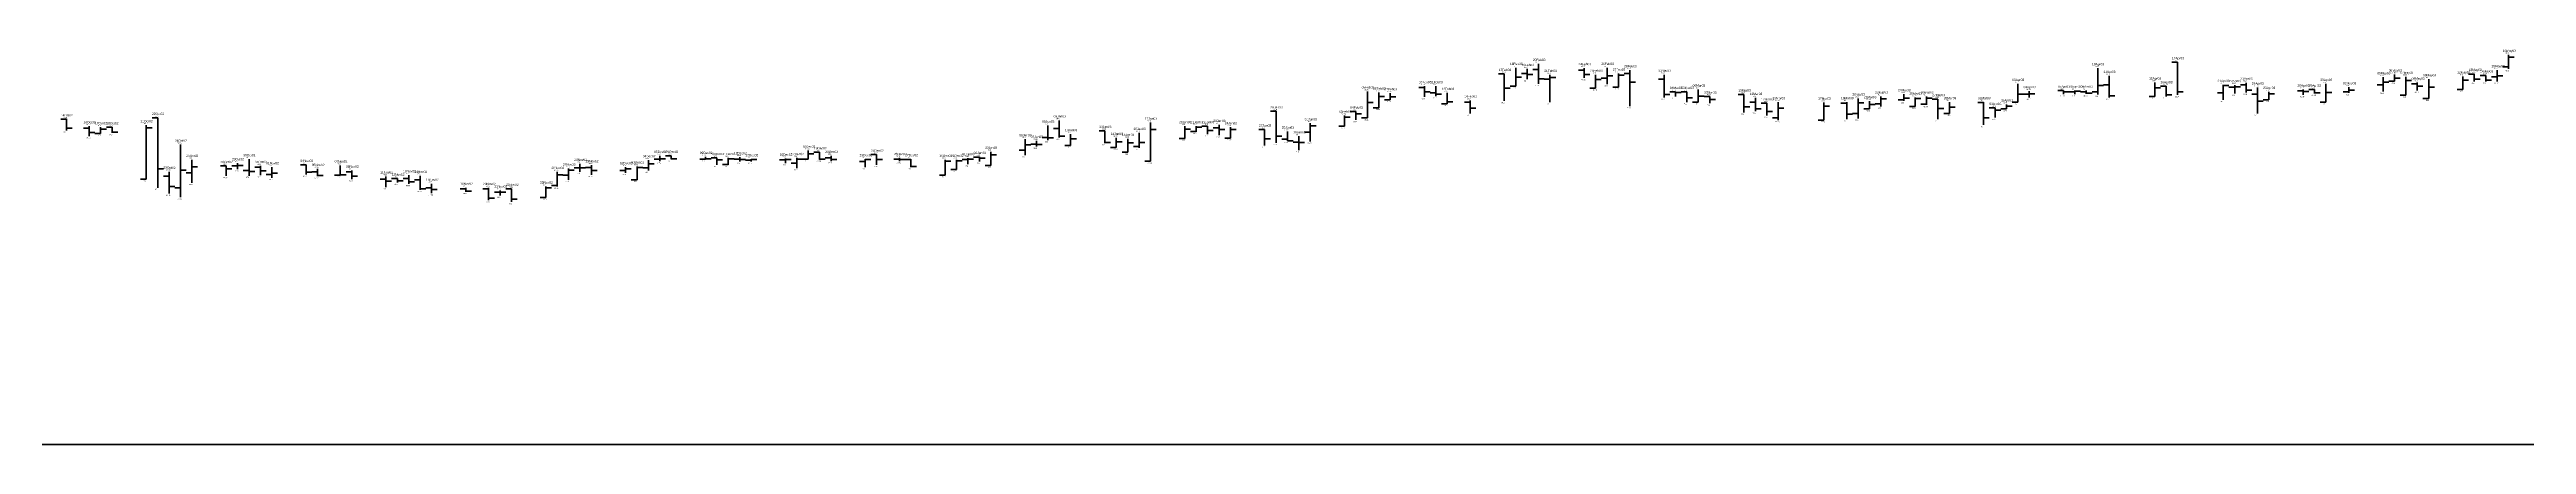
# Model space of a CAD drawing. Header units: inches. Extents: x 0 to 30000, y -20 to 2443.
# Drawn here: x 10368.5 to 10585.6, y 0 to 34.6 of the extents above; entities that cross this region are included whole.
import ezdxf

# ---------------------------------------------------------------- set-up
doc = ezdxf.new("R2010")
doc.units = ezdxf.units.IN
doc.header["$MEASUREMENT"] = 0
for name, color, linetype in [('axis', 7, 'Continuous'), ('DATE', 7, 'Continuous'), ('Graph', 7, 'Continuous'), ('Rate', 7, 'Continuous')]:
    doc.layers.add(name, color=color, linetype=linetype)
doc.styles.get("Standard").update_dxf_attribs({"font": 'arial.ttf'})

msp = doc.modelspace()

# ---------------------------------------------------------------- linework, layer by layer
at = {"layer": 'axis', "color": 7, "lineweight": 35}
msp.add_line((0, 0), (30000, 0), dxfattribs=at)
at = {"layer": 'Graph', "color": 3, "lineweight": 35}
for p, q in [((10497, 33), (10497, 31.4)), ((10505, 33), (10505, 31.575)), ((10548, 32.975), (10548, 30.65)), ((10583, 32.8), (10583, 31.81)), ((10584, 33.1), (10583.5, 33.1)), ((10584, 34.15), (10584, 32.9)), ((10584, 33.945), (10584.5, 33.945)), ((10484, 30.94), (10484, 28.605)), ((10485, 30.835), (10485, 29.51)), ((10485, 30.5), (10485.5, 30.5)), ((10486, 30.77), (10486, 30.2)), ((10486, 30.47), (10486.5, 30.47)), ((10491, 30.8), (10491, 29.85)), ((10497, 31.4), (10496.5, 31.4)), ((10497, 32.19), (10497.5, 32.19)), ((10500, 32), (10499.5, 32)), ((10500, 32.38), (10500, 30)), ((10500, 32.16), (10500.5, 32.16)), ((10504, 31.21), (10503.5, 31.21)), ((10504, 32.4), (10504, 31.21)), ((10504, 31.99), (10504.5, 31.99)), ((10505, 32.1), (10504.5, 32.1)), ((10505, 32.295), (10505.5, 32.295)), ((10506, 31.31), (10505.5, 31.31)), ((10506, 32.5), (10506, 31.31)), ((10506, 32.345), (10506.5, 32.345)), ((10513, 31.1), (10513, 30)), ((10513, 30.525), (10513.5, 30.525)), ((10529, 30.5), (10529, 29.6)), ((10531, 30.69), (10531, 30.1)), ((10532, 30.395), (10532, 29.6)), ((10533, 30.5), (10533, 29.745)), ((10541, 31.6), (10541, 30)), ((10541, 30.685), (10541.5, 30.685)), ((10542, 30.7), (10541.5, 30.7)), ((10542, 30.97), (10542, 30.41)), ((10542, 30.71), (10542.5, 30.71)), ((10546, 30.9), (10545.5, 30.9)), ((10546, 31), (10546, 30.7)), ((10546, 30.945), (10546.5, 30.945)), ((10548, 30.9), (10547.5, 30.9)), ((10548, 31.45), (10548.5, 31.45)), ((10553, 30.5), (10552.5, 30.5)), ((10553, 31.72), (10553, 30.5)), ((10553, 31.24), (10553.5, 31.24)), ((10559, 30.8), (10558.5, 30.8)), ((10559, 31.5), (10559, 30.2)), ((10559, 31.45), (10559.5, 31.45)), ((10560, 31.315), (10559.5, 31.315)), ((10560, 31.495), (10560, 30.75)), ((10560, 31.345), (10560.5, 31.345)), ((10563, 30.9), (10563, 30.2)), ((10563, 30.73), (10563.5, 30.73)), ((10568, 31.6), (10568, 30)), ((10568, 30.825), (10568.5, 30.825)), ((10570, 30.9), (10569.5, 30.9)), ((10570, 31.3), (10570, 30.8)), ((10570, 31.035), (10570.5, 31.035)), ((10573, 31.5), (10572.5, 31.5)), ((10573, 32.185), (10573, 30.92)), ((10573, 31.73), (10573.5, 31.73)), ((10574, 31.82), (10573.5, 31.82)), ((10574, 32.425), (10574, 31.82)), ((10574, 32.105), (10574.5, 32.105)), ((10575, 30.6), (10574.5, 30.6)), ((10575, 32.225), (10575, 30.6)), ((10575, 31.89), (10575.5, 31.89)), ((10577, 32), (10577, 30.3)), ((10577, 31.315), (10577.5, 31.315)), ((10580, 31.1), (10579.5, 31.1)), ((10580, 32.25), (10580, 31.1)), ((10580, 31.915), (10580.5, 31.915)), ((10583, 32.2), (10582.5, 32.2)), ((10583, 32.29), (10583.5, 32.29)), ((10482, 28.81), (10482, 27.9)), ((10482, 28.675), (10482.5, 28.675)), ((10484, 28.605), (10483.5, 28.605)), ((10484, 29.97), (10484.5, 29.97)), ((10485, 29.51), (10484.5, 29.51)), ((10486, 30.2), (10485.5, 30.2)), ((10491, 29.85), (10490.5, 29.85)), ((10491, 30.025), (10491.5, 30.025)), ((10513, 30), (10512.5, 30)), ((10520, 28.62), (10519.5, 28.62)), ((10520, 29.99), (10520, 28.415)), ((10520, 29.465), (10520.5, 29.465)), ((10524, 28.415), (10523.5, 28.415)), ((10524, 29.965), (10524, 28.415)), ((10524, 29.64), (10524.5, 29.64)), ((10527, 29), (10526.5, 29)), ((10527, 30.32), (10527, 28.55)), ((10527, 29.935), (10527.5, 29.935)), ((10528, 29.4), (10527.5, 29.4)), ((10528, 30.09), (10528, 29.4)), ((10528, 29.775), (10528.5, 29.775)), ((10529, 29.85), (10528.5, 29.85)), ((10529, 30.29), (10529.5, 30.29)), ((10531, 30.2), (10530.5, 30.2)), ((10531, 30.33), (10531.5, 30.33)), ((10532, 29.62), (10531.5, 29.62)), ((10532, 30.325), (10532.5, 30.325)), ((10533, 29.825), (10532.5, 29.825)), ((10533, 30.335), (10533.5, 30.335)), ((10535, 29.01), (10534.5, 29.01)), ((10535, 30), (10535, 29.01)), ((10535, 29.555), (10535.5, 29.555)), ((10540, 29.42), (10539.5, 29.42)), ((10540, 29.8), (10540, 29.4)), ((10540, 29.63), (10540.5, 29.63)), ((10541, 30), (10540.5, 30)), ((10563, 30.2), (10562.5, 30.2)), ((10568, 30), (10567.5, 30)), ((10577, 30.3), (10576.5, 30.3)), ((10373, 27.255), (10372.5, 27.255)), ((10373, 27.8), (10373, 27.25)), ((10373, 27.615), (10373.5, 27.615)), ((10377, 27.975), (10377, 23.255)), ((10377, 27.74), (10377.5, 27.74)), ((10380, 26.27), (10380, 21.655)), ((10454, 26.745), (10454, 25.35)), ((10454, 26.265), (10454.5, 26.265)), ((10458, 26.2), (10457.5, 26.2)), ((10458, 27.2), (10458, 26.2)), ((10458, 26.78), (10458.5, 26.78)), ((10462, 26.875), (10462, 26.02)), ((10462, 26.525), (10462.5, 26.525)), ((10463, 26.79), (10463, 25.6)), ((10463, 26.42), (10463.5, 26.42)), ((10464, 26.11), (10463.5, 26.11)), ((10464, 27.3), (10464, 26)), ((10464, 26.465), (10464.5, 26.465)), ((10465, 28.2), (10465, 24.81)), ((10465, 27.61), (10465.5, 27.61)), ((10468, 26.81), (10467.5, 26.81)), ((10468, 27.9), (10468, 26.81)), ((10468, 27.625), (10468.5, 27.625)), ((10469, 27.41), (10468.5, 27.41)), ((10469, 27.9), (10469, 27.4)), ((10469, 27.8), (10469.5, 27.8)), ((10472, 26.835), (10471.5, 26.835)), ((10472, 27.795), (10472, 26.835)), ((10472, 27.59), (10472.5, 27.59)), ((10479, 27.37), (10478.5, 27.37)), ((10479, 28.15), (10479, 26.535)), ((10479, 27.91), (10479.5, 27.91)), ((10482, 27.9), (10481.5, 27.9)), ((10380, 24.035), (10380.5, 24.035)), ((10381, 24.95), (10381, 22.925)), ((10381, 24.33), (10381.5, 24.33)), ((10385, 24.4), (10384.5, 24.4)), ((10385, 24.65), (10385, 24.125)), ((10385, 24.445), (10385.5, 24.445)), ((10388, 24.3), (10388, 23.36)), ((10394, 24.45), (10394, 23.6)), ((10413, 23.88), (10413, 22.59)), ((10414, 24.175), (10414, 23.2)), ((10414, 24.035), (10414.5, 24.035)), ((10419, 24), (10418.5, 24)), ((10419, 24.3), (10419, 23.8)), ((10419, 24.14), (10419.5, 24.14)), ((10420, 24.365), (10420, 23.2)), ((10420, 24.275), (10420.5, 24.275)), ((10421, 24.25), (10420.5, 24.25)), ((10421, 24.9), (10421, 24)), ((10421, 24.6), (10421.5, 24.6)), ((10422, 25), (10421.5, 25)), ((10422, 25.29), (10422, 24.82)), ((10422, 25.015), (10422.5, 25.015)), ((10426, 25.01), (10425.5, 25.01)), ((10426, 25.2), (10426, 25)), ((10426, 25.03), (10426.5, 25.03)), ((10428, 24.52), (10427.5, 24.52)), ((10428, 25.1), (10428, 24.5)), ((10428, 25.015), (10428.5, 25.015)), ((10430, 24.9), (10429.5, 24.9)), ((10430, 25), (10430, 24.8)), ((10430, 24.965), (10430.5, 24.965)), ((10433, 24.935), (10432.5, 24.935)), ((10433, 25.05), (10433, 24.65)), ((10433, 24.97), (10433.5, 24.97)), ((10434, 24.635), (10433.5, 24.635)), ((10434, 25.1), (10434, 24.22)), ((10434, 25), (10434.5, 25)), ((10435, 25), (10434.5, 25)), ((10435, 25.745), (10435, 25)), ((10435, 25.46), (10435.5, 25.46)), ((10440, 24.8), (10439.5, 24.8)), ((10440, 25), (10440, 24.3)), ((10440, 24.965), (10440.5, 24.965)), ((10447, 24.95), (10447, 23.6)), ((10447, 24.835), (10447.5, 24.835)), ((10448, 24.105), (10447.5, 24.105)), ((10448, 24.95), (10448, 24.105)), ((10448, 24.865), (10448.5, 24.865)), ((10449, 24.975), (10448.5, 24.975)), ((10449, 25.095), (10449, 24.55)), ((10449, 25), (10449.5, 25)), ((10451, 24.45), (10450.5, 24.45)), ((10451, 25.65), (10451, 24.45)), ((10451, 25.39), (10451.5, 25.39)), ((10454, 25.8), (10453.5, 25.8)), ((10462, 26.02), (10461.5, 26.02)), ((10463, 25.6), (10462.5, 25.6)), ((10465, 24.81), (10464.5, 24.81)), ((10377, 23.255), (10376.5, 23.255)), ((10380, 22.5), (10379.5, 22.5)), ((10381, 23.8), (10380.5, 23.8)), ((10388, 23.65), (10387.5, 23.65)), ((10388, 23.78), (10388.5, 23.78)), ((10394, 23.6), (10393.5, 23.6)), ((10394, 23.62), (10394.5, 23.62)), ((10408, 22.095), (10407.5, 22.095)), ((10408, 22.25), (10408, 21.8)), ((10408, 22.095), (10408.5, 22.095)), ((10412, 22.6), (10412, 21.645)), ((10412, 22.485), (10412.5, 22.485)), ((10413, 22.7), (10412.5, 22.7)), ((10413, 23.62), (10413.5, 23.62)), ((10414, 23.6), (10413.5, 23.6)), ((10420, 23.2), (10419.5, 23.2)), ((10447, 23.6), (10446.5, 23.6)), ((10412, 21.645), (10411.5, 21.645))]:
    msp.add_line(p, q, dxfattribs=at)
at = {"layer": 'Graph', "color": 1, "lineweight": 35}
for p, q in [((10498, 32.9), (10498, 32)), ((10499, 32.85), (10498.5, 32.85)), ((10499, 33.35), (10499, 31.6)), ((10503, 32.79), (10502.5, 32.79)), ((10503, 32.985), (10503, 32.11)), ((10507, 32.795), (10507, 29.64)), ((10555, 33.5), (10554.5, 33.5)), ((10555, 33.5), (10555, 30.63)), ((10489, 31.29), (10488.5, 31.29)), ((10489, 31.395), (10489, 30.45)), ((10489, 30.895), (10489.5, 30.895)), ((10490, 30.81), (10489.5, 30.81)), ((10490, 31.4), (10490, 30.52)), ((10490, 30.695), (10490.5, 30.695)), ((10496, 32.47), (10495.5, 32.47)), ((10496, 32.47), (10496, 30.1)), ((10496, 31.22), (10496.5, 31.22)), ((10498, 32.5), (10497.5, 32.5)), ((10498, 32.405), (10498.5, 32.405)), ((10499, 32.03), (10499.5, 32.03)), ((10503, 32.42), (10503.5, 32.42)), ((10507, 32.5), (10506.5, 32.5)), ((10507, 31.74), (10507.5, 31.74)), ((10510, 32), (10509.5, 32)), ((10510, 32.4), (10510, 30.4)), ((10510, 30.655), (10510.5, 30.655)), ((10511, 30.9), (10510.5, 30.9)), ((10511, 30.9), (10511, 30.5)), ((10511, 30.845), (10511.5, 30.845)), ((10512, 30.9), (10511.5, 30.9)), ((10512, 30.9), (10512, 30.005)), ((10514, 30.48), (10513.5, 30.48)), ((10514, 30.48), (10514, 29.9)), ((10517, 30.67), (10516.5, 30.67)), ((10517, 30.67), (10517, 29.1)), ((10545, 31), (10544.5, 31)), ((10545, 31), (10545, 30.705)), ((10545, 30.9), (10545.5, 30.9)), ((10547, 30.9), (10546.5, 30.9)), ((10547, 31), (10547, 30.71)), ((10547, 30.785), (10547.5, 30.785)), ((10549, 31.5), (10548.5, 31.5)), ((10549, 32.3), (10549, 30.4)), ((10549, 30.555), (10549.5, 30.555)), ((10554, 31.39), (10553.5, 31.39)), ((10554, 31.395), (10554, 30.5)), ((10554, 30.64), (10554.5, 30.64)), ((10555, 30.885), (10555.5, 30.885)), ((10561, 31.51), (10560.5, 31.51)), ((10561, 31.7), (10561, 30.825)), ((10561, 31.045), (10561.5, 31.045)), ((10562, 30.7), (10561.5, 30.7)), ((10562, 31.28), (10562, 29)), ((10566, 30.98), (10565.5, 30.98)), ((10566, 31.1), (10566, 30.63)), ((10566, 30.93), (10566.5, 30.93)), ((10567, 31.1), (10566.5, 31.1)), ((10567, 31.1), (10567, 30.74)), ((10567, 30.8), (10567.5, 30.8)), ((10576, 31.6), (10575.5, 31.6)), ((10576, 31.705), (10576, 31.02)), ((10576, 31.4), (10576.5, 31.4)), ((10581, 32.45), (10580.5, 32.45)), ((10581, 32.48), (10581, 31.8)), ((10581, 31.995), (10581.5, 31.995)), ((10582, 32.34), (10581.5, 32.34)), ((10582, 32.34), (10582, 31.8)), ((10582, 31.925), (10582.5, 31.925)), ((10370, 28.49), (10369.5, 28.49)), ((10370, 28.49), (10370, 27.5)), ((10378, 28.62), (10377.5, 28.62)), ((10378, 28.62), (10378, 22.5)), ((10457, 28.4), (10457, 26.9)), ((10476, 29.19), (10475.5, 29.19)), ((10476, 29.19), (10476, 26.435)), ((10483, 29.175), (10482.5, 29.175)), ((10483, 29.175), (10483, 28.44)), ((10483, 28.96), (10483.5, 28.96)), ((10493, 30), (10492.5, 30)), ((10493, 30.15), (10493, 29)), ((10493, 29.465), (10493.5, 29.465)), ((10512, 30.36), (10512.5, 30.36)), ((10514, 30.23), (10514.5, 30.23)), ((10517, 29.59), (10517.5, 29.59)), ((10518, 30), (10517.5, 30)), ((10518, 30.37), (10518, 29.2)), ((10518, 29.405), (10518.5, 29.405)), ((10519, 29.89), (10518.5, 29.89)), ((10519, 29.89), (10519, 28.83)), ((10519, 29.165), (10519.5, 29.165)), ((10526, 29.9), (10525.5, 29.9)), ((10526, 30), (10526, 28.5)), ((10526, 28.95), (10526.5, 28.95)), ((10534, 30.25), (10533.5, 30.25)), ((10534, 30.265), (10534, 28.5)), ((10534, 29.445), (10534.5, 29.445)), ((10538, 29.95), (10537.5, 29.95)), ((10538, 30), (10538, 28)), ((10538, 28.625), (10538.5, 28.625)), ((10539, 29.49), (10538.5, 29.49)), ((10539, 29.49), (10539, 28.65)), ((10539, 29.285), (10539.5, 29.285)), ((10562, 30.07), (10562.5, 30.07)), ((10370, 27.71), (10370.5, 27.71)), ((10372, 27.7), (10371.5, 27.7)), ((10372, 27.885), (10372, 27.025)), ((10372, 27.33), (10372.5, 27.33)), ((10374, 27.8), (10373.5, 27.8)), ((10374, 27.8), (10374, 27.3)), ((10374, 27.36), (10374.5, 27.36)), ((10455, 26.3), (10454.5, 26.3)), ((10455, 26.61), (10455, 26.1)), ((10455, 26.275), (10455.5, 26.275)), ((10456, 26.9), (10455.5, 26.9)), ((10456, 27.95), (10456, 26.65)), ((10456, 26.875), (10456.5, 26.875)), ((10457, 27.675), (10456.5, 27.675)), ((10457, 27.025), (10457.5, 27.025)), ((10461, 27.49), (10460.5, 27.49)), ((10461, 27.49), (10461, 26.4)), ((10461, 26.465), (10461.5, 26.465)), ((10470, 27.895), (10469.5, 27.895)), ((10470, 27.9), (10470, 27.2)), ((10470, 27.495), (10470.5, 27.495)), ((10471, 27.74), (10470.5, 27.74)), ((10471, 28), (10471, 27.11)), ((10471, 27.59), (10471.5, 27.59)), ((10475, 27.6), (10474.5, 27.6)), ((10475, 27.6), (10475, 26.2)), ((10475, 26.78), (10475.5, 26.78)), ((10476, 27.005), (10476.5, 27.005)), ((10477, 26.75), (10476.5, 26.75)), ((10477, 27.425), (10477, 26.6)), ((10477, 26.6), (10477.5, 26.6)), ((10478, 26.5), (10477.5, 26.5)), ((10478, 27), (10478, 25.8)), ((10478, 26.46), (10478.5, 26.46)), ((10378, 24.15), (10378.5, 24.15)), ((10379, 23.895), (10379, 21.99)), ((10384, 24.4), (10383.5, 24.4)), ((10384, 24.4), (10384, 23.53)), ((10384, 24.165), (10384.5, 24.165)), ((10386, 24.005), (10385.5, 24.005)), ((10386, 25), (10386, 23.55)), ((10386, 23.915), (10386.5, 23.915)), ((10387, 24.29), (10386.5, 24.29)), ((10387, 24.4), (10387, 23.6)), ((10387, 23.975), (10387.5, 23.975)), ((10391, 24.5), (10390.5, 24.5)), ((10391, 24.5), (10391, 23.65)), ((10392, 23.9), (10391.5, 23.9)), ((10392, 24.14), (10392, 23.51)), ((10395, 23.9), (10394.5, 23.9)), ((10395, 24), (10395, 23.255)), ((10415, 24.25), (10414.5, 24.25)), ((10415, 24.6), (10415, 23.9)), ((10415, 24.23), (10415.5, 24.23)), ((10416, 24.28), (10415.5, 24.28)), ((10416, 24.465), (10416, 23.625)), ((10416, 23.99), (10416.5, 23.99)), ((10423, 25.3), (10422.5, 25.3)), ((10423, 25.3), (10423, 25)), ((10423, 25.015), (10423.5, 25.015)), ((10427, 25.1), (10426.5, 25.1)), ((10427, 25.1), (10427, 24.5)), ((10427, 24.94), (10427.5, 24.94)), ((10429, 25), (10428.5, 25)), ((10429, 25.18), (10429, 24.8)), ((10429, 24.98), (10429.5, 24.98)), ((10436, 25.6), (10435.5, 25.6)), ((10436, 25.6), (10436, 24.96)), ((10436, 25.005), (10436.5, 25.005)), ((10437, 25.1), (10436.5, 25.1)), ((10437, 25.3), (10437, 24.825)), ((10437, 24.975), (10437.5, 24.975)), ((10441, 25.395), (10440.5, 25.395)), ((10441, 25.395), (10441, 24.505)), ((10441, 24.965), (10441.5, 24.965)), ((10443, 25), (10442.5, 25)), ((10443, 25.1), (10443, 24.82)), ((10443, 24.965), (10443.5, 24.965)), ((10444, 24.96), (10443.5, 24.96)), ((10444, 25), (10444, 24.3)), ((10444, 24.365), (10444.5, 24.365)), ((10450, 25.175), (10449.5, 25.175)), ((10450, 25.195), (10450, 24.8)), ((10450, 25.085), (10450.5, 25.085)), ((10379, 23.5), (10378.5, 23.5)), ((10379, 22.61), (10379.5, 22.61)), ((10391, 23.86), (10391.5, 23.86)), ((10392, 23.565), (10392.5, 23.565)), ((10395, 23.51), (10395.5, 23.51)), ((10398, 23.255), (10397.5, 23.255)), ((10398, 23.49), (10398, 22.55)), ((10398, 23.065), (10398.5, 23.065)), ((10399, 23.3), (10398.5, 23.3)), ((10399, 23.3), (10399, 22.95)), ((10399, 23.085), (10399.5, 23.085)), ((10400, 23.295), (10399.5, 23.295)), ((10400, 23.6), (10400, 22.83)), ((10400, 23.015), (10400.5, 23.015)), ((10401, 23.2), (10400.5, 23.2)), ((10401, 23.55), (10401, 22.315)), ((10401, 22.41), (10401.5, 22.41)), ((10402, 22.5), (10401.5, 22.5)), ((10402, 22.85), (10402, 22.01)), ((10402, 22.35), (10402.5, 22.35)), ((10405, 22.39), (10404.5, 22.39)), ((10405, 22.5), (10405, 22.135)), ((10405, 22.2), (10405.5, 22.2)), ((10407, 22.4), (10406.5, 22.4)), ((10407, 22.475), (10407, 21.415)), ((10409, 22.4), (10408.5, 22.4)), ((10409, 22.41), (10409, 21.25)), ((10407, 21.57), (10407.5, 21.57)), ((10409, 21.505), (10409.5, 21.505))]:
    msp.add_line(p, q, dxfattribs=at)

# ---------------------------------------------------------------- texts
at = {"layer": 'DATE'}
for s, p in [('17Feb03', (10495.5, 32.72)), ('18Feb03', (10496.5, 33.25)), ('19Feb03', (10497.5, 33.15)), ('20Feb03', (10498.5, 33.6)), ('21Feb03', (10499.5, 32.63)), ('24Feb03', (10502.5, 33.235)), ('25Feb03', (10503.5, 32.65)), ('26Feb03', (10504.5, 33.25)), ('27Feb03', (10505.5, 32.75)), ('28Feb03', (10506.5, 33.045)), ('03Mar03', (10509.5, 32.65)), ('10Apr03', (10547.5, 33.225)), ('11Apr03', (10548.5, 32.55)), ('17Apr03', (10554.5, 33.75)), ('05May03', (10572.5, 32.435)), ('06May03', (10573.5, 32.675)), ('07May03', (10574.5, 32.475)), ('12May03', (10579.5, 32.5)), ('13May03', (10580.5, 32.73)), ('14May03', (10581.5, 32.59)), ('15May03', (10582.5, 33.05)), ('16May03', (10583.5, 34.4)), ('05Feb03', (10483.5, 31.19)), ('06Feb03', (10484.5, 31.085)), ('07Feb03', (10485.5, 31.02)), ('10Feb03', (10488.5, 31.645)), ('11Feb03', (10489.5, 31.65)), ('12Feb03', (10490.5, 31.05)), ('14Feb03', (10492.5, 30.4)), ('04Mar03', (10510.5, 31.15)), ('05Mar03', (10511.5, 31.15)), ('06Mar03', (10512.5, 31.35)), ('07Mar03', (10513.5, 30.73)), ('10Mar03', (10516.5, 30.92)), ('11Mar03', (10517.5, 30.62)), ('13Mar03', (10519.5, 30.24)), ('17Mar03', (10523.5, 30.215)), ('19Mar03', (10525.5, 30.25)), ('20Mar03', (10526.5, 30.57)), ('21Mar03', (10527.5, 30.34)), ('22Mar03', (10528.5, 30.75)), ('24Mar03', (10530.5, 30.94)), ('25Mar03', (10531.5, 30.645)), ('26Mar03', (10532.5, 30.75)), ('27Mar03', (10533.5, 30.515)), ('28Mar03', (10534.5, 30.25)), ('31Mar03', (10537.5, 30.25)), ('03Apr03', (10540.5, 31.85)), ('04Apr03', (10541.5, 31.22)), ('07Apr03', (10544.5, 31.25)), ('08Apr03', (10545.5, 31.25)), ('09Apr03', (10546.5, 31.25)), ('15Apr03', (10552.5, 31.97)), ('16Apr03', (10553.5, 31.645)), ('21Apr03', (10558.5, 31.75)), ('22Apr03', (10559.5, 31.745)), ('23Apr03', (10560.5, 31.95)), ('24Apr03', (10561.5, 31.53)), ('25Apr03', (10562.5, 31.15)), ('28Apr03', (10565.5, 31.35)), ('29Apr03', (10566.5, 31.35)), ('30Apr03', (10567.5, 31.85)), ('02May03', (10569.5, 31.55)), ('08May03', (10575.5, 31.955)), ('09May03', (10576.5, 32.25)), ('14Oct02', (10369.5, 28.74)), ('16Oct02', (10371.5, 28.135)), ('17Oct02', (10372.5, 28.05)), ('18Oct02', (10373.5, 28.05)), ('21Oct02', (10376.5, 28.225)), ('22Oct02', (10377.5, 28.87)), ('08Jan03', (10455.5, 28.2)), ('09Jan03', (10456.5, 28.65)), ('17Jan03', (10464.5, 28.45)), ('20Jan03', (10467.5, 28.15)), ('21Jan03', (10468.5, 28.15)), ('22Jan03', (10469.5, 28.15)), ('23Jan03', (10470.5, 28.25)), ('24Jan03', (10471.5, 28.045)), ('28Jan03', (10475.5, 29.44)), ('31Jan03', (10478.5, 28.4)), ('03Feb03', (10481.5, 29.06)), ('04Feb03', (10482.5, 29.425)), ('12Mar03', (10518.5, 30.14)), ('01Apr03', (10538.5, 29.74)), ('02Apr03', (10539.5, 30.05)), ('24Oct02', (10379.5, 26.52)), ('18Dec02', (10434.5, 25.995)), ('19Dec02', (10435.5, 25.85)), ('03Jan03', (10450.5, 25.9)), ('06Jan03', (10453.5, 26.995)), ('07Jan03', (10454.5, 26.86)), ('10Jan03', (10457.5, 27.45)), ('13Jan03', (10460.5, 27.74)), ('14Jan03', (10461.5, 27.125)), ('15Jan03', (10462.5, 27.04)), ('16Jan03', (10463.5, 27.55)), ('27Jan03', (10474.5, 27.85)), ('29Jan03', (10476.5, 27.675)), ('30Jan03', (10477.5, 27.25)), ('23Oct02', (10378.5, 24.145)), ('25Oct02', (10380.5, 25.2)), ('28Oct02', (10383.5, 24.65)), ('29Oct02', (10384.5, 24.9)), ('30Oct02', (10385.5, 25.25)), ('31Oct02', (10386.5, 24.65)), ('01Nov02', (10387.5, 24.55)), ('04Nov02', (10390.5, 24.75)), ('05Nov02', (10391.5, 24.39)), ('07Nov02', (10393.5, 24.7)), ('08Nov02', (10394.5, 24.25)), ('11Nov02', (10397.5, 23.74)), ('13Nov02', (10399.5, 23.85)), ('14Nov02', (10400.5, 23.8)), ('26Nov02', (10412.5, 24.13)), ('27Nov02', (10413.5, 24.425)), ('28Nov02', (10414.5, 24.85)), ('29Nov02', (10415.5, 24.715)), ('02Dec02', (10418.5, 24.55)), ('03Dec02', (10419.5, 24.615)), ('04Dec02', (10420.5, 25.15)), ('05Dec02', (10421.5, 25.54)), ('06Dec02', (10422.5, 25.55)), ('09Dec02', (10425.5, 25.45)), ('10Dec02', (10426.5, 25.35)), ('11Dec02', (10427.5, 25.35)), ('12Dec02', (10428.5, 25.43)), ('13Dec02', (10429.5, 25.25)), ('16Dec02', (10432.5, 25.3)), ('17Dec02', (10433.5, 25.35)), ('20Dec02', (10436.5, 25.55)), ('23Dec02', (10439.5, 25.25)), ('24Dec02', (10440.5, 25.645)), ('26Dec02', (10442.5, 25.35)), ('27Dec02', (10443.5, 25.25)), ('30Dec02', (10446.5, 25.2)), ('31Dec02', (10447.5, 25.2)), ('01Jan03', (10448.5, 25.345)), ('02Jan03', (10449.5, 25.445)), ('12Nov02', (10398.5, 23.55)), ('15Nov02', (10401.5, 23.1)), ('18Nov02', (10404.5, 22.75)), ('20Nov02', (10406.5, 22.725)), ('21Nov02', (10407.5, 22.5)), ('22Nov02', (10408.5, 22.66)), ('25Nov02', (10411.5, 22.85))]:
    msp.add_text(s, height=0.2, dxfattribs=at).set_placement(p)
at = {"layer": 'Rate'}
for s, p in [('64.94', (10495.75, 32.57)), ('66', (10496.75, 33.1)), ('65.8', (10497.75, 33)), ('66.7', (10498.75, 33.45)), ('64.76', (10499.75, 32.48)), ('65.97', (10502.75, 33.085)), ('64.8', (10503.75, 32.5)), ('66', (10504.75, 33.1)), ('65', (10505.75, 32.6)), ('65.59', (10506.75, 32.895)), ('64.8', (10509.75, 32.5)), ('65.95', (10547.75, 33.075)), ('67', (10554.75, 33.6)), ('64.85', (10573.75, 32.525)), ('64.96', (10580.75, 32.58)), ('65.6', (10582.75, 32.9)), ('68.3', (10583.75, 34.25)), ('65.8', (10583.75, 32.7)), ('61.88', (10483.75, 31.04)), ('61.67', (10484.75, 30.935)), ('61.54', (10485.75, 30.87)), ('62.79', (10488.75, 31.495)), ('62.8', (10489.75, 31.5)), ('61.04', (10489.75, 30.32)), ('61.6', (10490.75, 30.9)), ('62.8', (10496.75, 31.2)), ('64', (10497.75, 31.8)), ('63.2', (10498.75, 31.4)), ('64.22', (10502.75, 31.91)), ('62.42', (10503.75, 31.01)), ('63.15', (10504.75, 31.375)), ('62.62', (10505.75, 31.11)), ('61.8', (10510.75, 31)), ('61', (10510.75, 30.3)), ('61.8', (10511.75, 31)), ('62.2', (10512.75, 31.2)), ('60.96', (10513.75, 30.58)), ('61.34', (10516.75, 30.77)), ('60.74', (10517.75, 30.47)), ('60.64', (10526.75, 30.42)), ('61', (10528.75, 30.6)), ('61.38', (10530.75, 30.79)), ('60.79', (10531.75, 30.495)), ('61', (10532.75, 30.6)), ('60.53', (10533.75, 30.365)), ('63.2', (10540.75, 31.7)), ('61.94', (10541.75, 31.07)), ('62', (10544.75, 31.1)), ('61.41', (10544.75, 30.505)), ('62', (10545.75, 31.1)), ('61.4', (10545.75, 30.5)), ('62', (10546.75, 31.1)), ('61.42', (10546.75, 30.51)), ('61.3', (10547.75, 30.45)), ('64.6', (10548.75, 32.4)), ('63.44', (10552.75, 31.82)), ('61', (10552.75, 30.3)), ('62.79', (10553.75, 31.495)), ('61', (10553.75, 30.3)), ('61.26', (10554.75, 30.43)), ('63', (10558.75, 31.6)), ('62.99', (10559.75, 31.595)), ('61.5', (10559.75, 30.55)), ('63.4', (10560.75, 31.8)), ('61.65', (10560.75, 30.625)), ('62.56', (10561.75, 31.38)), ('61.8', (10562.75, 31)), ('62.2', (10565.75, 31.2)), ('61.26', (10565.75, 30.43)), ('62.2', (10566.75, 31.2)), ('61.48', (10566.75, 30.54)), ('63.2', (10567.75, 31.7)), ('62.6', (10569.75, 31.4)), ('61.6', (10569.75, 30.6)), ('64.37', (10572.75, 32.285)), ('61.84', (10572.75, 30.72)), ('63.64', (10573.75, 31.62)), ('64.45', (10574.75, 32.325)), ('61.2', (10574.75, 30.4)), ('63.41', (10575.75, 31.805)), ('62.04', (10575.75, 30.82)), ('64', (10576.75, 32.1)), ('64.5', (10579.75, 32.35)), ('62.2', (10579.75, 30.9)), ('63.6', (10580.75, 31.6)), ('64.68', (10581.75, 32.44)), ('63.6', (10581.75, 31.6)), ('63.62', (10582.75, 31.61)), ('56.98', (10369.75, 28.59)), ('57.24', (10377.75, 28.72)), ('56.8', (10456.75, 28.5)), ('56.4', (10464.75, 28.3)), ('58.38', (10475.75, 29.29)), ('56.3', (10478.75, 28.25)), ('57.62', (10481.75, 28.91)), ('58.35', (10482.75, 29.275)), ('56.88', (10482.75, 28.24)), ('57.21', (10483.75, 28.405)), ('59.02', (10484.75, 29.31)), ('60.4', (10485.75, 30)), ('60.9', (10488.75, 30.25)), ('59.7', (10490.75, 29.65)), ('58', (10492.75, 28.8)), ('60.3', (10492.75, 30.25)), ('60.2', (10495.75, 29.9)), ('60', (10499.75, 29.8)), ('59.28', (10506.75, 29.44)), ('60.8', (10509.75, 30.2)), ('60.01', (10511.75, 29.805)), ('60', (10512.75, 29.8)), ('59.8', (10513.75, 29.7)), ('58.2', (10516.75, 28.9)), ('58.4', (10517.75, 29)), ('59.78', (10518.75, 29.99)), ('57.66', (10518.75, 28.63)), ('59.98', (10519.75, 30.09)), ('56.83', (10519.75, 28.215)), ('59.93', (10523.75, 30.065)), ('56.83', (10523.75, 28.215)), ('57', (10525.75, 28.3)), ('60', (10525.75, 30.1)), ('57.1', (10526.75, 28.35)), ('58.8', (10527.75, 29.2)), ('60.18', (10527.75, 30.19)), ('59.2', (10528.75, 29.4)), ('60.2', (10530.75, 29.9)), ('59.2', (10531.75, 29.4)), ('59.49', (10532.75, 29.545)), ('57', (10533.75, 28.3)), ('58.02', (10534.75, 28.81)), ('60', (10534.75, 30.1)), ('60', (10537.75, 30.1)), ('58.98', (10538.75, 29.59)), ('57.3', (10538.75, 28.45)), ('59.6', (10539.75, 29.9)), ('58.8', (10539.75, 29.2)), ('60', (10540.75, 29.8)), ('60.82', (10541.75, 30.21)), ('60.8', (10548.75, 30.2)), ('60.4', (10558.75, 30)), ('58', (10561.75, 28.8)), ('60.4', (10562.75, 30)), ('60', (10567.75, 29.8)), ('60.6', (10576.75, 30.1)), ('55', (10369.75, 27.3)), ('55.77', (10371.75, 27.985)), ('54.05', (10371.75, 26.825)), ('55.6', (10372.75, 27.9)), ('54.5', (10372.75, 27.05)), ('55.6', (10373.75, 27.9)), ('54.6', (10373.75, 27.1)), ('55.95', (10376.75, 28.075)), ('52.54', (10379.75, 26.37)), ('53.49', (10453.75, 26.845)), ('53.22', (10454.75, 26.71)), ('55.9', (10455.75, 28.05)), ('53.3', (10455.75, 26.45)), ('53.8', (10456.75, 26.7)), ('54.4', (10457.75, 27.3)), ('52.4', (10457.75, 26)), ('54.98', (10460.75, 27.59)), ('52.8', (10460.75, 26.2)), ('53.75', (10461.75, 26.975)), ('53.58', (10462.75, 26.89)), ('54.6', (10463.75, 27.4)), ('55.8', (10467.75, 28)), ('53.62', (10467.75, 26.61)), ('55.8', (10468.75, 28)), ('54.8', (10468.75, 27.2)), ('55.8', (10469.75, 28)), ('54.4', (10469.75, 27)), ('56', (10470.75, 28.1)), ('54.22', (10470.75, 26.91)), ('55.59', (10471.75, 27.895)), ('53.67', (10471.75, 26.635)), ('55.2', (10474.75, 27.7)), ('52.4', (10474.75, 26)), ('52.87', (10475.75, 26.235)), ('54.85', (10476.75, 27.525)), ('53.2', (10476.75, 26.4)), ('54', (10477.75, 27.1)), ('53.07', (10478.75, 26.335)), ('55.8', (10481.75, 27.7)), ('56', (10537.75, 27.8)), ('47.79', (10378.75, 23.995)), ('49.9', (10380.75, 25.05)), ('48.8', (10383.75, 24.5)), ('49.3', (10384.75, 24.75)), ('48.25', (10384.75, 23.925)), ('50', (10385.75, 25.1)), ('48.8', (10386.75, 24.5)), ('48.6', (10387.75, 24.4)), ('49', (10390.75, 24.6)), ('48.28', (10391.75, 24.24)), ('48.9', (10393.75, 24.55)), ('48', (10394.75, 24.1)), ('47.76', (10412.75, 23.98)), ('48.35', (10413.75, 24.275)), ('49.2', (10414.75, 24.7)), ('48.93', (10415.75, 24.565)), ('48.6', (10418.75, 24.4)), ('48.73', (10419.75, 24.465)), ('49.8', (10420.75, 25)), ('48', (10420.75, 23.8)), ('49.64', (10421.75, 24.62)), ('50.58', (10421.75, 25.39)), ('50.6', (10422.75, 25.4)), ('50', (10422.75, 24.8)), ('50.4', (10425.75, 25.3)), ('50', (10425.75, 24.8)), ('49', (10426.75, 24.3)), ('50.2', (10426.75, 25.2)), ('49', (10427.75, 24.3)), ('50.2', (10427.75, 25.2)), ('49.6', (10428.75, 24.6)), ('50.36', (10428.75, 25.28)), ('49.6', (10429.75, 24.6)), ('50', (10429.75, 25.1)), ('49.3', (10432.75, 24.45)), ('50.1', (10432.75, 25.15)), ('48.44', (10433.75, 24.02)), ('50.2', (10433.75, 25.2)), ('51.49', (10434.75, 25.845)), ('50', (10434.75, 24.8)), ('49.92', (10435.75, 24.76)), ('51.2', (10435.75, 25.7)), ('49.65', (10436.75, 24.625)), ('50.6', (10436.75, 25.4)), ('48.6', (10439.75, 24.1)), ('50', (10439.75, 25.1)), ('49.01', (10440.75, 24.305)), ('50.79', (10440.75, 25.495)), ('49.64', (10442.75, 24.62)), ('50.2', (10442.75, 25.2)), ('48.6', (10443.75, 24.1)), ('50', (10443.75, 25.1)), ('49.9', (10446.75, 25.05)), ('49.9', (10447.75, 25.05)), ('48.21', (10447.75, 23.905)), ('49.1', (10448.75, 24.35)), ('50.19', (10448.75, 25.195)), ('49.6', (10449.75, 24.6)), ('50.39', (10449.75, 25.295)), ('48.9', (10450.75, 24.25)), ('51.3', (10450.75, 25.75)), ('50.7', (10453.75, 25.15)), ('52.2', (10454.75, 25.9)), ('52.04', (10461.75, 25.82)), ('51.2', (10462.75, 25.4)), ('52', (10463.75, 25.8)), ('49.62', (10464.75, 24.61)), ('51.6', (10477.75, 25.6)), ('46.51', (10376.75, 23.055)), ('45', (10377.75, 22.3)), ('43.98', (10378.75, 21.79)), ('45.85', (10380.75, 22.725)), ('47.06', (10383.75, 23.33)), ('47.1', (10385.75, 23.35)), ('47.2', (10386.75, 23.4)), ('46.72', (10387.75, 23.16)), ('47.3', (10390.75, 23.45)), ('47.02', (10391.75, 23.31)), ('47.2', (10393.75, 23.4)), ('46.51', (10394.75, 23.055)), ('46.98', (10397.75, 23.59)), ('45.1', (10397.75, 22.35)), ('46.6', (10398.75, 23.4)), ('45.9', (10398.75, 22.75)), ('47.2', (10399.75, 23.7)), ('45.66', (10399.75, 22.63)), ('47.1', (10400.75, 23.65)), ('44.63', (10400.75, 22.115)), ('45.7', (10401.75, 22.95)), ('44.02', (10401.75, 21.81)), ('45', (10404.75, 22.6)), ('44.27', (10404.75, 21.935)), ('44.95', (10406.75, 22.575)), ('44.5', (10407.75, 22.35)), ('44.82', (10408.75, 22.51)), ('45.2', (10411.75, 22.7)), ('45.18', (10412.75, 22.39)), ('46.4', (10413.75, 23)), ('47.8', (10414.75, 23.7)), ('47.25', (10415.75, 23.425)), ('47.6', (10418.75, 23.6)), ('46.4', (10419.75, 23)), ('47.2', (10446.75, 23.4)), ('43.31', (10379.75, 21.455)), ('42.83', (10406.75, 21.215)), ('43.6', (10407.75, 21.6)), ('42.5', (10408.75, 21.05)), ('43.29', (10411.75, 21.445))]:
    msp.add_text(s, height=0.1, dxfattribs=at).set_placement(p)

doc.saveas('drawing.dxf')
